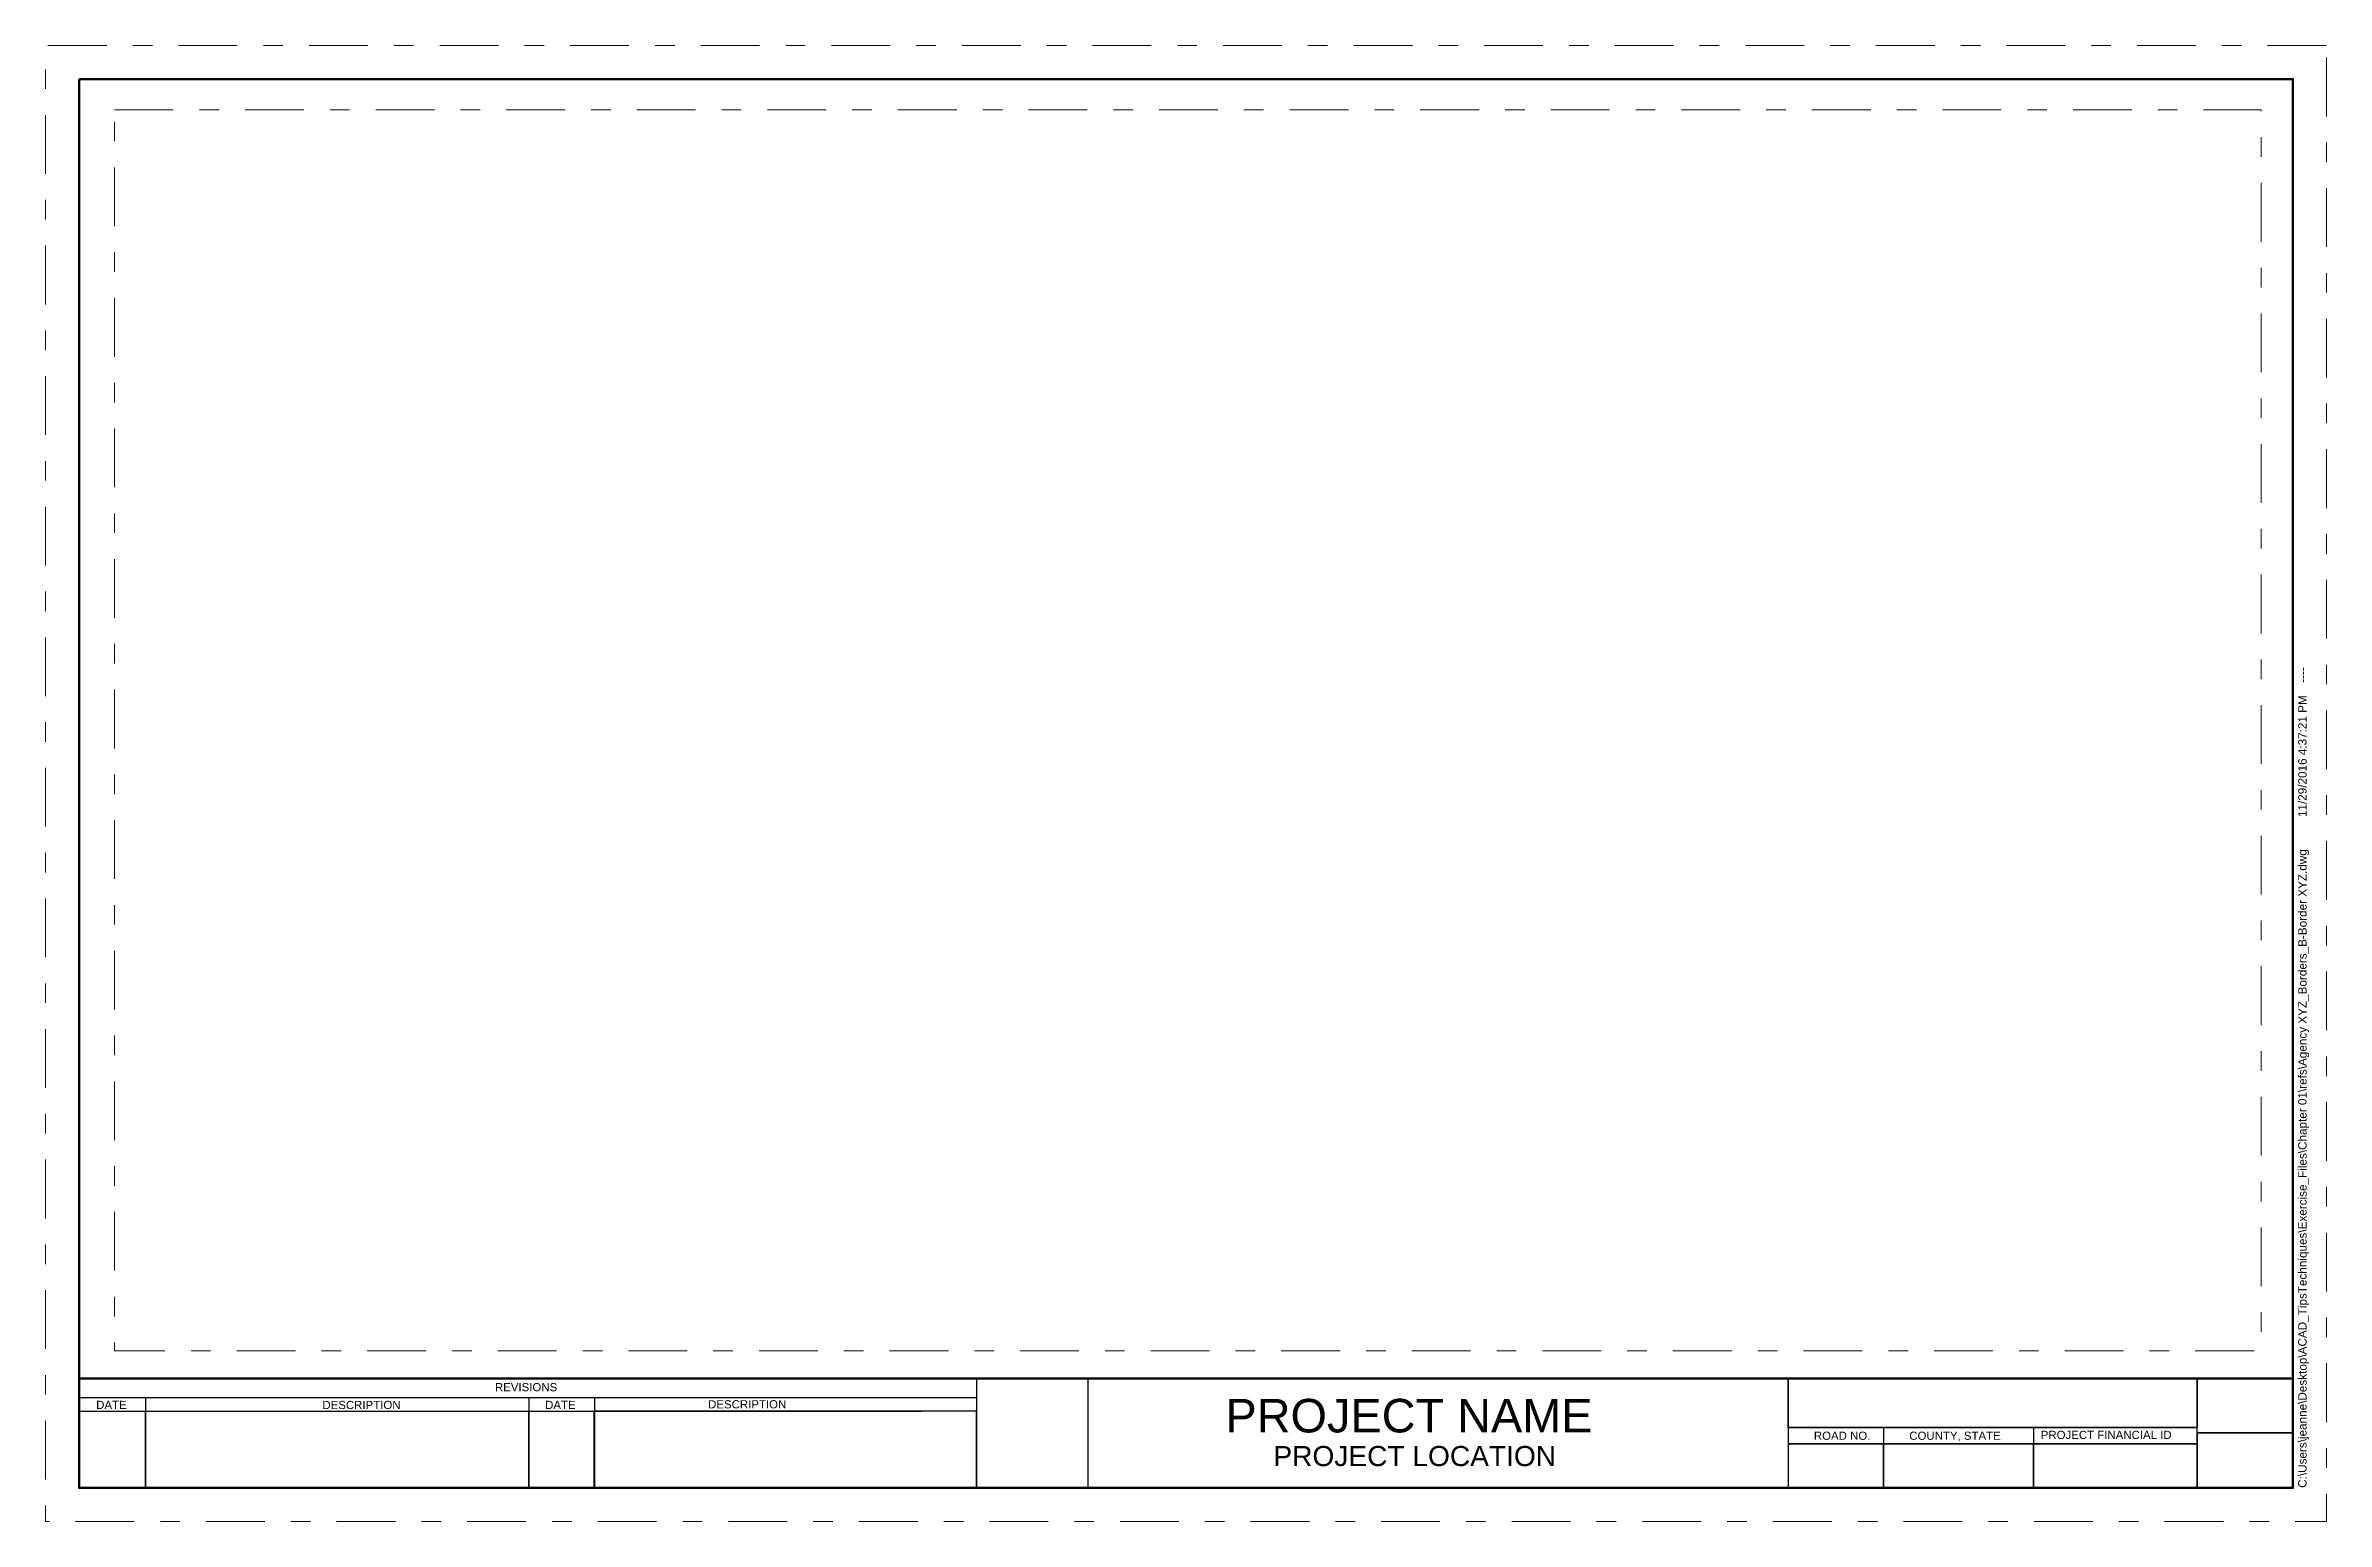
# Model space of a CAD drawing. Header units: inches. Extents: x 0 to 17, y 0 to 11.
import ezdxf
from ezdxf.enums import TextEntityAlignment as Align

# ---------------------------------------------------------------- set-up
doc = ezdxf.new("R2010")
doc.units = ezdxf.units.IN
doc.header["$MEASUREMENT"] = 0
doc.linetypes.add('DGN Style 7', pattern=[0.973206, 0.437943, -0.194641, 0.145981, -0.194641])
doc.layers.add('_Clip_Boundary', color=221, linetype='DGN Style 7', lineweight=13, plot=False)
doc.layers.add('_Plot_Shape', color=87, linetype='DGN Style 7', lineweight=13, plot=False)
for name, color, linetype, lineweight in [('_Plot_Stamp', 252, 'Continuous', 0), ('Border', 7, 'Continuous', 30), ('Border Titles', 7, 'Continuous', 0), ('SheetBorder', 7, 'Continuous', 53), ('SheetLines', 7, 'Continuous', 30)]:
    doc.layers.add(name, color=color, linetype=linetype, lineweight=lineweight)
doc.styles.add('Civil-1 16in', font='arial.ttf', dxfattribs={"height": 0.0625})
doc.styles.add('Style-Arial', font='arial.ttf')

msp = doc.modelspace()

# ---------------------------------------------------------------- linework, layer by layer
at = {"layer": '_Clip_Boundary', "flags": 128}
msp.add_lwpolyline([(0.514, 10.521), (16.514, 10.521), (16.514, 1.271), (0.514, 1.271), (0.514, 10.521)], close=True, dxfattribs=at)
at = {"layer": '_Plot_Shape', "linetype": 'DGN Style 7', "lineweight": 13, "flags": 128}
for points in [[(17, 11), (0, 11), (0, 0), (17, 0), (17, 11)], [(16.75, 10.75), (0.25, 10.75), (0.25, 0.25), (16.75, 0.25), (16.75, 10.75)]]:
    msp.add_lwpolyline(points, close=True, dxfattribs=at)
at = {"layer": 'Border', "color": 30, "flags": 128}
msp.add_lwpolyline([(16.75, 10.75), (0.25, 10.75), (0.25, 0.25), (16.75, 0.25), (16.75, 10.75)], close=True, dxfattribs=at)
at = {"layer": 'SheetBorder'}
for p, q in [((16.75, 1.066), (0.25, 1.066)), ((0.25, 0.25), (16.332, 0.25))]:
    msp.add_line(p, q, dxfattribs=at)
at = {"layer": 'SheetBorder', "flags": 128}
msp.add_lwpolyline([(0.25, 10.75), (16.75, 10.75), (16.75, 0.25), (0.25, 0.25), (0.25, 10.75)], close=True, dxfattribs=at)
at = {"layer": 'SheetLines'}
for p, q in [((16.038, 0.25), (16.038, 1.066)), ((0.256, 0.924), (6.939, 0.924)), ((0.744, 0.924), (0.744, 0.25)), ((3.602, 0.924), (3.602, 0.25)), ((4.09, 0.924), (4.09, 0.25)), ((0.256, 0.822), (6.527, 0.822)), ((12.988, 0.7), (16.038, 0.7)), ((12.988, 0.7), (12.988, 0.25)), ((13.7, 0.7), (13.7, 0.25)), ((14.818, 0.7), (14.818, 0.25)), ((12.988, 0.578), (16.038, 0.578)), ((16.038, 0.66), (16.75, 0.66))]:
    msp.add_line(p, q, dxfattribs=at)
at = {"layer": 'SheetLines', "flags": 128}
for points in [[(7.777, 1.066), (6.939, 1.066), (6.939, 0.25), (7.77, 0.25), (7.77, 1.066)], [(7.777, 1.064), (12.988, 1.064), (12.988, 0.25), (7.77, 0.25), (7.77, 1.064)], [(12.988, 1.066), (16.038, 1.066), (16.038, 0.7), (12.988, 0.7), (12.988, 1.066)], [(0.744, 0.25), (0.25, 0.25), (0.25, 0.822), (0.744, 0.822), (0.744, 0.25)], [(3.602, 0.25), (0.744, 0.25), (0.744, 0.822), (3.602, 0.822), (3.602, 0.25)], [(4.09, 0.25), (3.602, 0.25), (3.602, 0.822), (4.09, 0.822), (4.09, 0.25)], [(6.939, 0.822), (4.087, 0.822), (4.087, 0.25), (6.939, 0.25), (6.939, 0.822)], [(13.7, 0.578), (12.988, 0.578), (12.988, 0.25), (13.7, 0.25), (13.7, 0.578)], [(13.7, 0.25), (14.818, 0.25), (14.818, 0.578), (13.7, 0.578), (13.7, 0.25)], [(16.038, 0.578), (14.818, 0.578), (14.818, 0.25), (16.038, 0.25), (16.038, 0.578)], [(16.75, 0.66), (16.038, 0.66), (16.038, 0.25), (16.75, 0.25), (16.75, 0.66)]]:
    msp.add_lwpolyline(points, close=True, dxfattribs=at)

# ---------------------------------------------------------------- texts
at = {"layer": '_Plot_Stamp', "insert": (16.79, 0.25), "char_height": 0.0625, "attachment_point": 1, "rotation": 90, "line_spacing_factor": 0.6, "style": 'Civil-1 16in'}
msp.add_mtext('C:\\\\Users\\\\jeanne\\\\Desktop\\\\ACAD_TipsTechniques\\\\Exercise_Files\\\\Chapter 01\\\\refs\\\\Agency XYZ_Borders_B-Border XYZ.dwg^I11/29/2016 4:37:21 PM^I----', dxfattribs=at)
at = {"layer": 'Border Titles', "color": 40, "style": 'Style-Arial'}
for s, height, p in [('PROJECT NAME', 0.25, (10.162, 0.913)), ('PROJECT LOCATION', 0.15, (10.205, 0.562))]:
    msp.add_text(s, height=height, dxfattribs=at).set_placement(p, align=Align.TOP_CENTER)
at = {"layer": 'SheetLines', "style": 'Style-Arial'}
for s, rotation, p in [('REVISIONS', 0, (3.349, 1.031)), ('DATE', 359.8693, (0.377, 0.899)), ('DESCRIPTION', 0.0498, (2.063, 0.898)), ('DATE', 359.8693, (3.723, 0.899)), ('DESCRIPTION', 0.0498, (4.938, 0.903)), ('ROAD NO.', 0, (13.18, 0.669)), ('COUNTY, STATE', 0, (13.891, 0.669)), ('PROJECT FINANCIAL ID', 0, (14.871, 0.675))]:
    msp.add_text(s, height=0.061, rotation=rotation, dxfattribs=at).set_placement(p, align=Align.TOP_LEFT)

doc.saveas('drawing.dxf')
